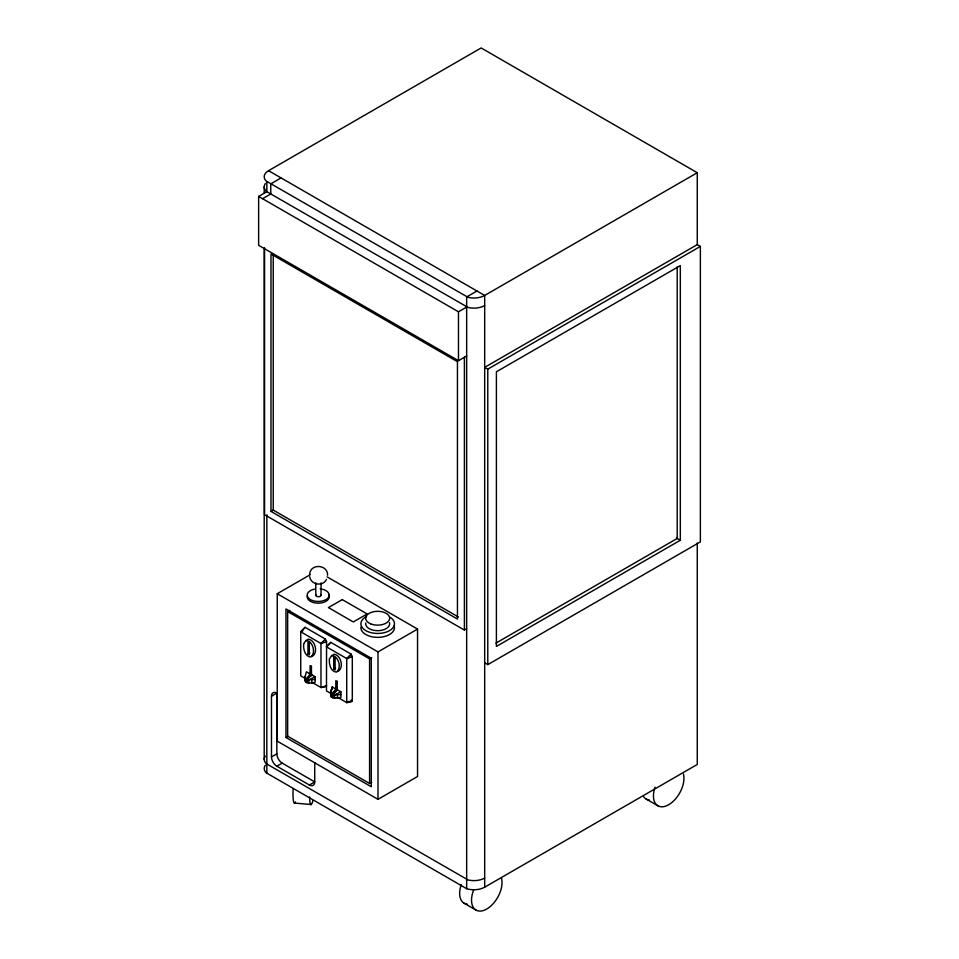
<?xml version="1.0" encoding="UTF-8"?>
<svg xmlns="http://www.w3.org/2000/svg" width="959" height="959" viewBox="0 0 959 959"><rect width="100%" height="100%" fill="white"/><g stroke="black" fill="none" stroke-linecap="round" stroke-linejoin="round"><path stroke-width="1.44" d="M309.697 574.021C310.608 563.137 328.062 564.539 327.57 575.268M306.964 682.832L306.964 679.919L311.447 674.597L315.127 676.73L315.127 682.364L308.822 683.18L305.585 682.041L304.818 677.318L306.508 671.756L310.548 674.585L306.065 679.895L304.818 677.785L305.585 676.155M337.196 681.298L337.196 689.677L340.877 691.799L340.877 697.445L334.571 698.248L331.334 697.109L330.567 692.386L332.258 686.824L336.297 689.653L331.814 694.975L330.567 692.866L331.334 691.235M304.818 680.698L311.447 673.014M330.567 695.778L331.334 694.148M326.492 579.392C322.955 586.944 310.728 584.81 309.697 576.683M306.281 640.972L308.115 639.162C314.888 639.641 318.244 651.736 312.958 655.848L311.759 655.92M332.03 656.04L333.864 654.23C340.637 654.721 343.993 666.805 338.707 670.928L337.496 671M305.801 678.768L300.742 675.843L300.742 631.801L305.106 627.33L325.341 639.018L326.563 641.679L326.48 690.924L331.55 693.836M351.09 656.04L352.313 656.747L346.726 658.557L326.48 646.869L330.843 642.398L351.09 654.086L352.313 656.747L352.313 700.789L351.09 701.844L346.726 702.599L337.868 697.493M330.567 692.386L331.334 694.196L337.196 688.082M332.713 697.912L332.713 694.987L337.196 689.677L337.676 690.456M325.341 640.972L326.563 641.679L320.977 643.489L300.742 631.801L305.106 627.33M312.119 682.412L320.977 687.531L326.563 685.721L325.341 686.764L320.977 687.531L320.977 643.489L325.341 639.018M326.48 646.869L330.843 642.398M351.09 700.082L352.313 700.789L346.726 702.599L346.726 658.557L351.09 654.086M697.265 172.716L484.679 295.456A15.224 8.787 0 0 1 468.088 297.362L266.194 181.047A14.864 8.583 0 0 1 268.556 170.69L481.142 47.95L697.265 172.716L697.265 244.617L484.679 367.357L487.783 369.143L700.37 246.415L700.37 541.883L487.783 664.623L484.679 662.825M281.083 177.918L270.774 183.864L270.774 193.982L262.586 198.705M466.661 355.957L458.474 360.692L258.63 245.312L258.63 196.427L266.83 191.692L468.088 307.479A15.224 8.787 0 0 0 484.679 305.573M476.971 291.009L466.661 296.954L466.661 888.693L468.088 889.101A15.224 8.787 0 0 0 484.679 887.195L697.265 764.455L697.265 543.082M258.63 196.427L458.474 311.795L466.661 307.072M270.989 511.399L457.443 619.046L457.443 361.663L270.989 254.015L270.989 511.399L273.519 509.936M327.115 576.862L417.549 629.08L417.549 776.49L378.002 799.326L277.235 741.151L277.235 593.729L310.404 574.585M371.696 782.256L369.587 783.479L287.652 736.188L287.652 611.578L289.774 610.356M300.742 631.801L302.924 630.543M320.977 643.489L323.159 642.23M307.983 654.074L309.361 654.865L309.361 642.938L307.983 642.134L307.983 654.074L309.829 653.019M310.069 672.691L311.447 671.887M271.481 696.198L276.851 693.105L276.851 753.846A7.588 4.375 60 0 0 282.21 763.136L314.732 781.909L309.361 785.001L276.851 766.229A7.588 4.375 60 0 1 271.481 756.951L271.481 696.198A7.588 4.375 60 0 1 276.851 693.105M305.585 682.041L305.585 679.128L311.447 675.735L311.447 666.229M307.935 679.571L305.585 680.926L306.964 681.729M346.726 658.557L348.908 657.299M333.732 669.154L335.111 669.945L335.111 658.006L333.732 657.215L333.732 669.154L335.566 668.087M277.235 593.729L378.002 651.904L417.549 629.08M287.652 611.578L369.587 658.869L371.696 657.646M335.818 687.759L337.196 686.968M331.334 694.196L335.974 691.511M333.672 694.652L331.334 696.006L332.713 696.797M264.564 247.854L264.564 514.707L464.396 630.075L466.661 628.768M285.962 737.483L371.277 786.74L371.277 658.21L285.962 608.953L285.962 737.483L288.084 736.26M346.726 702.599L348.908 701.341M271.481 756.951L276.851 753.846M276.851 766.229L282.21 763.136M495.887 643.141L677.198 538.455L677.198 266.794M680.315 540.253L496.402 646.426L496.402 371.78L680.315 265.607L680.315 540.253L676.503 538.059M307.443 680.698L306.964 679.919L308.822 679.871L315.127 676.73M333.193 695.766L332.713 694.987L334.571 694.951L340.877 691.799M315.127 679.451L306.964 679.919M340.877 694.532L332.713 694.987M294.653 803.067L311.243 804.553M697.265 244.617L700.37 246.415M268.556 170.69L484.679 295.456L484.679 887.195M458.402 616.985L273.243 510.092L273.243 254.207M646.054 798.955L657.91 805.8M311.447 666.409L310.069 665.606L310.069 673.805M337.196 681.477L335.818 680.686L335.818 688.874M265.343 765.21A14.864 8.583 0 0 0 266.194 772.774L466.661 888.693M464.132 903.222L475.988 910.079M311.447 674.597L311.927 675.376M304.818 677.318L305.585 679.128M487.783 369.143L487.783 664.623M464.396 357.263L464.396 630.075M458.474 311.795L458.474 360.692M378.002 651.904L378.002 799.326M369.587 658.869L369.587 783.479M337.46 693.681L337.46 697.996M334.571 694.951L334.571 698.248M332.258 686.824L332.258 689.557M331.334 689.665L331.334 697.109M321.037 582.916L321.037 595.227M315.799 582.916L315.799 595.227M314.72 762.645L314.72 781.909A7.588 4.375 60 0 1 309.361 785.001M311.711 678.6L311.711 682.916M308.822 679.871L308.822 683.18M266.83 181.587L266.83 191.692L266.194 191.153A14.864 8.583 0 0 1 265.343 183.577M266.83 514.887L266.83 773.314M264.204 186.861L264.204 192.843M264.204 248.153L264.204 759.36M265.343 756.076A14.864 8.583 0 0 0 266.194 763.64L468.088 879.966A15.224 8.787 0 0 0 484.679 878.06M394.125 625.759A16.782 9.686 0 0 1 378.829 637.339A16.782 9.686 0 0 1 360.932 627.078M390.253 617.344A16.782 9.686 0 0 1 388.779 631.022A16.782 9.686 0 0 1 365.103 630.183A16.782 9.686 0 0 1 366.566 616.505M389.51 622.679A11.988 6.917 0 0 1 377.99 630.686A11.988 6.917 0 0 1 365.751 623.038M328.553 594.7A10.993 6.341 0 0 1 319.071 603.151A10.993 6.341 0 0 1 307.383 595.683M320.186 588.874A10.993 6.341 0 0 1 327.666 598.332A10.993 6.341 0 0 1 309.721 599.159A10.993 6.341 0 0 1 314.516 589.138M320.69 594.472A2.613 1.51 0 0 1 318.76 596.714A2.613 1.51 0 0 1 315.895 594.832M683.431 774.057A21.578 12.455 -60 0 1 667.2 805.512A21.578 12.455 -60 0 1 655.021 787.219M649.207 799.926A21.578 12.455 -60 0 1 643.621 796.701M312.886 800.753A21.578 2.697 -84.9 0 1 309.601 796.929M295.456 801.856A21.578 2.697 -84.9 0 1 293.118 788.993M501.509 878.324A21.578 12.455 -60 0 1 484.786 910.007A21.578 12.455 -60 0 1 473.566 890.216M467.285 904.205A21.578 12.455 -60 0 1 461.231 884.642M303.691 643.777C303.056 648.692 304.95 656.795 310.884 657.047C316.17 652.923 312.814 640.84 306.053 640.348L303.691 643.777M329.44 658.845C328.805 663.76 330.699 671.875 336.633 672.115C341.919 668.003 338.563 655.908 331.802 655.429L329.44 658.845M342.279 599.603L328.434 607.586L353.296 621.947L367.129 613.952L342.279 599.603M370.63 623.818A11.988 6.917 0 0 0 389.594 618.939A11.988 6.917 0 0 0 372.799 611.902A11.988 6.917 0 0 0 370.63 623.818"/></g></svg>
